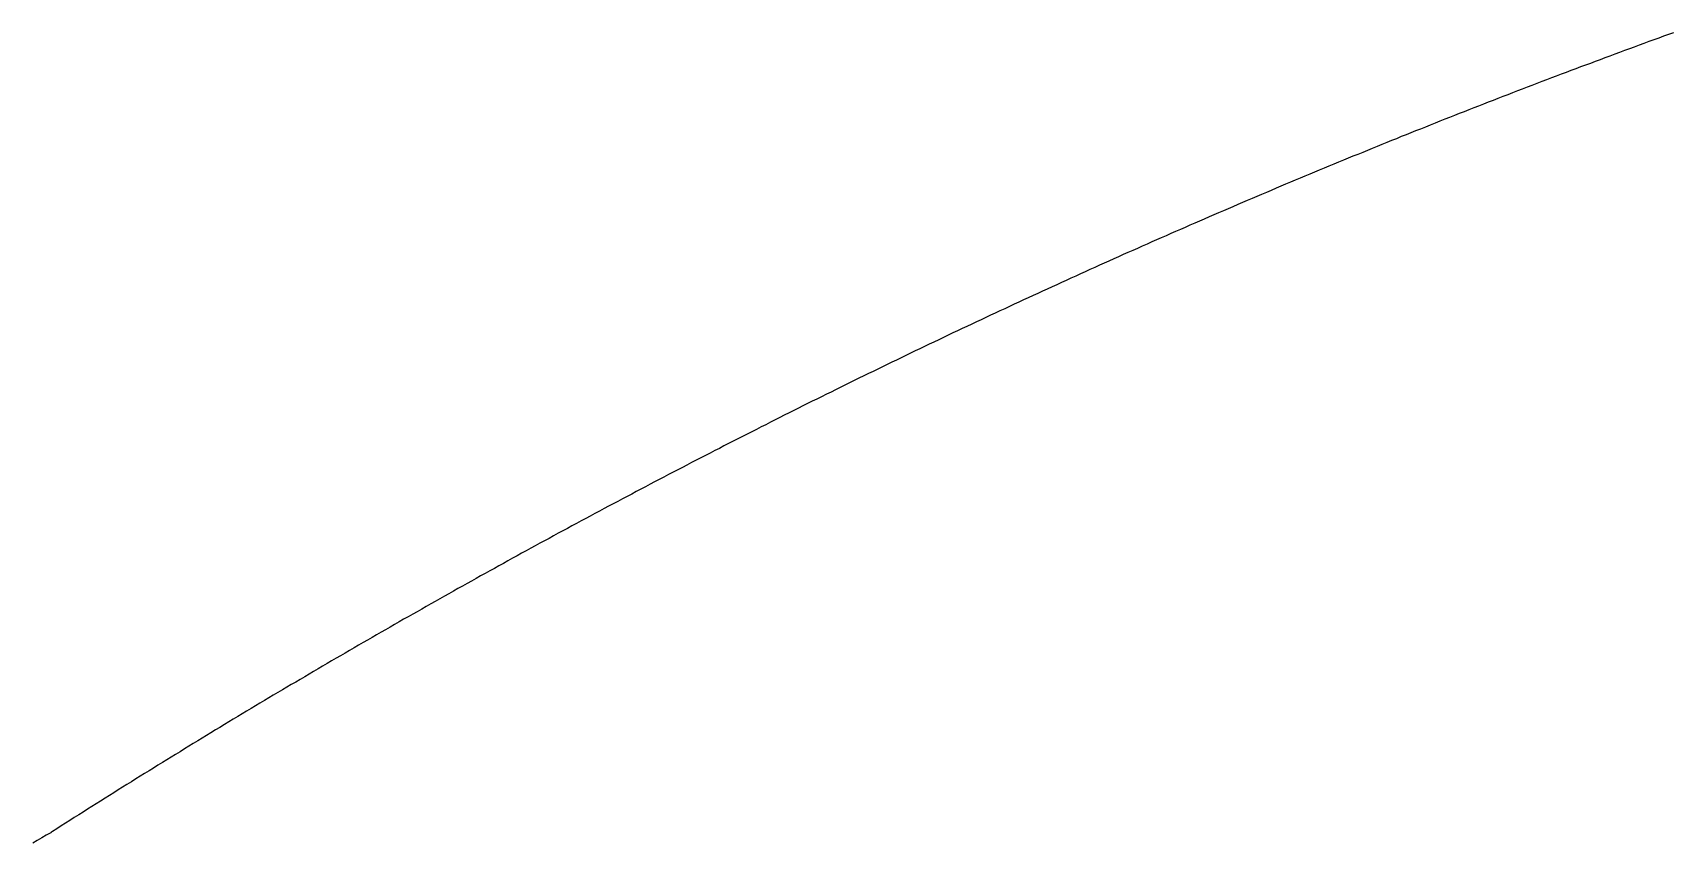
# Model space of a CAD drawing. Header units: inches. Extents: x 1174834 to 1369688, y -175882 to -108740.
# Drawn here: x 1350971.7 to 1351115.2, y -168763.7 to -168693 of the extents above; entities that cross this region are included whole.
import ezdxf

# ---------------------------------------------------------------- set-up
doc = ezdxf.new("R2010")
doc.units = ezdxf.units.IN
doc.header["$LTSCALE"] = 500
doc.header["$MEASUREMENT"] = 0
doc.linetypes.add('DASH', pattern=[0.35, 0.25, -0.1])

# ---------------------------------------------------------------- blocks, each defined once
blk = doc.blocks.new('A$C48916692')
at = {"color": 3, "linetype": 'DASH', "ltscale": 150}
blk.add_lwpolyline([(10651.96, 7033.84), (10651.8, 7034.27), (10651.65, 7034.7), (10651.49, 7035.12), (10651.34, 7035.55), (10651.18, 7035.98), (10651.02, 7036.41), (10650.87, 7036.84), (10650.71, 7037.26), (10650.55, 7037.69), (10650.39, 7038.12), (10650.24, 7038.55), (10650.08, 7038.97), (10649.92, 7039.4), (10649.76, 7039.83), (10649.6, 7040.25), (10649.44, 7040.68), (10649.28, 7041.11), (10649.13, 7041.53), (10648.97, 7041.96), (10648.8, 7042.39), (10648.64, 7042.81), (10648.48, 7043.24), (10648.32, 7043.66), (10648.16, 7044.09), (10648, 7044.52), (10647.84, 7044.94), (10647.68, 7045.37), (10647.51, 7045.79), (10647.35, 7046.22), (10647.19, 7046.65), (10647.02, 7047.07), (10646.86, 7047.5), (10646.7, 7047.92), (10646.53, 7048.35), (10646.37, 7048.77), (10646.2, 7049.2), (10646.04, 7049.62), (10645.87, 7050.05), (10645.71, 7050.47), (10645.54, 7050.9), (10645.38, 7051.32), (10645.21, 7051.74), (10645.04, 7052.17), (10644.88, 7052.59), (10644.71, 7053.02), (10644.54, 7053.44), (10644.38, 7053.86), (10644.21, 7054.29), (10644.04, 7054.71), (10643.87, 7055.14), (10643.7, 7055.56), (10643.53, 7055.98), (10643.36, 7056.41), (10643.19, 7056.83), (10643.03, 7057.25), (10642.86, 7057.67), (10642.68, 7058.1), (10642.51, 7058.52), (10642.34, 7058.94), (10642.17, 7059.37), (10642, 7059.79), (10641.83, 7060.21), (10641.66, 7060.63), (10641.48, 7061.05), (10641.31, 7061.48), (10641.14, 7061.9), (10640.97, 7062.32), (10640.79, 7062.74), (10640.62, 7063.16), (10640.45, 7063.59), (10640.27, 7064.01), (10640.1, 7064.43), (10639.92, 7064.85), (10639.75, 7065.27), (10639.57, 7065.69), (10639.4, 7066.11), (10639.22, 7066.53), (10639.04, 7066.95), (10638.87, 7067.37), (10638.69, 7067.8), (10638.52, 7068.22), (10638.34, 7068.64), (10638.16, 7069.06), (10637.98, 7069.48), (10637.81, 7069.9), (10637.63, 7070.32), (10637.45, 7070.74), (10637.27, 7071.16), (10637.09, 7071.57), (10636.91, 7071.99), (10636.73, 7072.41), (10636.55, 7072.83), (10636.37, 7073.25), (10636.19, 7073.67), (10636.01, 7074.09), (10635.83, 7074.51), (10635.65, 7074.93), (10635.47, 7075.35), (10635.29, 7075.76), (10635.1, 7076.18), (10634.92, 7076.6), (10634.74, 7077.02), (10634.56, 7077.44), (10634.37, 7077.85), (10634.19, 7078.27), (10634.01, 7078.69), (10633.82, 7079.11), (10633.64, 7079.52), (10633.45, 7079.94), (10633.27, 7080.36), (10633.08, 7080.78), (10632.9, 7081.19), (10632.71, 7081.61), (10632.53, 7082.03), (10632.34, 7082.44), (10632.16, 7082.86), (10631.97, 7083.28), (10631.78, 7083.69), (10631.6, 7084.11), (10631.41, 7084.52), (10631.22, 7084.94), (10631.03, 7085.36), (10630.85, 7085.77), (10630.66, 7086.19), (10630.47, 7086.6), (10630.28, 7087.02), (10630.09, 7087.43), (10629.9, 7087.85), (10629.71, 7088.26), (10629.52, 7088.68), (10629.33, 7089.09), (10629.14, 7089.51), (10628.95, 7089.92), (10628.76, 7090.34), (10628.57, 7090.75), (10628.38, 7091.16), (10628.18, 7091.58), (10627.99, 7091.99), (10627.8, 7092.4), (10627.61, 7092.82), (10627.41, 7093.23), (10627.22, 7093.65), (10627.03, 7094.06), (10626.83, 7094.47), (10626.64, 7094.88), (10626.45, 7095.3), (10626.25, 7095.71), (10626.06, 7096.12), (10625.86, 7096.54), (10625.67, 7096.95), (10625.47, 7097.36), (10625.28, 7097.77), (10625.08, 7098.18), (10624.88, 7098.6), (10624.69, 7099.01), (10624.49, 7099.42), (10624.29, 7099.83), (10624.1, 7100.24), (10623.9, 7100.65), (10623.7, 7101.06), (10623.5, 7101.48), (10623.3, 7101.89), (10623.11, 7102.3), (10622.91, 7102.71), (10622.71, 7103.12), (10622.51, 7103.53), (10622.31, 7103.94), (10622.11, 7104.35), (10621.91, 7104.76), (10621.71, 7105.17), (10621.51, 7105.58), (10621.31, 7105.99), (10621.1, 7106.4), (10620.9, 7106.81), (10620.7, 7107.22), (10620.5, 7107.62), (10620.3, 7108.03), (10620.09, 7108.44), (10619.89, 7108.85), (10619.69, 7109.26), (10619.49, 7109.67), (10619.28, 7110.08), (10619.08, 7110.48), (10618.87, 7110.89), (10618.67, 7111.3), (10618.47, 7111.71), (10618.26, 7112.11), (10618.06, 7112.52), (10617.85, 7112.93), (10617.64, 7113.34), (10617.44, 7113.74), (10617.23, 7114.15), (10617.03, 7114.56), (10616.82, 7114.96), (10616.61, 7115.37), (10616.4, 7115.78), (10616.2, 7116.18), (10615.99, 7116.59), (10615.78, 7117), (10615.57, 7117.4), (10615.37, 7117.81), (10615.16, 7118.21), (10614.95, 7118.62), (10614.74, 7119.02), (10614.53, 7119.43), (10614.32, 7119.83), (10614.11, 7120.24), (10613.9, 7120.64), (10613.69, 7121.05), (10613.48, 7121.45), (10613.27, 7121.86), (10613.06, 7122.26), (10612.84, 7122.66), (10612.63, 7123.07), (10612.42, 7123.47), (10612.21, 7123.87), (10612, 7124.28), (10611.78, 7124.68), (10611.57, 7125.08), (10611.36, 7125.49), (10611.14, 7125.89), (10610.93, 7126.29), (10610.71, 7126.7), (10610.5, 7127.1), (10610.29, 7127.5), (10610.07, 7127.9), (10609.86, 7128.3), (10609.64, 7128.71), (10609.43, 7129.11), (10609.21, 7129.51), (10608.99, 7129.91), (10608.78, 7130.31), (10608.56, 7130.71), (10608.34, 7131.11), (10608.13, 7131.52), (10607.91, 7131.92), (10607.69, 7132.32), (10607.47, 7132.72), (10607.26, 7133.12), (10607.04, 7133.52), (10606.82, 7133.92), (10606.6, 7134.32), (10606.38, 7134.72), (10606.16, 7135.12), (10605.94, 7135.52), (10605.72, 7135.92), (10605.5, 7136.31), (10605.28, 7136.71), (10605.06, 7137.11), (10604.84, 7137.51), (10604.62, 7137.91), (10604.4, 7138.31), (10604.18, 7138.71), (10603.95, 7139.1), (10603.73, 7139.5), (10603.51, 7139.9), (10603.29, 7140.3), (10603.06, 7140.69), (10602.84, 7141.09), (10602.62, 7141.49), (10602.4, 7141.89), (10602.17, 7142.28), (10601.95, 7142.68), (10601.72, 7143.08), (10601.5, 7143.47), (10601.27, 7143.87), (10601.05, 7144.26), (10600.82, 7144.66), (10600.6, 7145.06), (10600.37, 7145.45), (10600.15, 7145.85), (10599.92, 7146.24), (10599.69, 7146.64), (10599.47, 7147.03), (10599.24, 7147.43), (10599.01, 7147.82), (10598.78, 7148.22), (10598.56, 7148.61), (10598.33, 7149.01), (10598.1, 7149.4), (10597.87, 7149.79), (10597.64, 7150.19), (10597.41, 7150.58), (10597.19, 7150.97), (10596.96, 7151.37), (10596.73, 7151.76), (10596.5, 7152.15), (10596.27, 7152.55), (10596.04, 7152.94), (10595.8, 7153.33), (10595.57, 7153.72), (10595.34, 7154.12), (10595.11, 7154.51), (10594.88, 7154.9), (10594.65, 7155.29), (10594.42, 7155.68), (10594.18, 7156.07), (10593.95, 7156.47), (10593.72, 7156.86), (10593.49, 7157.25), (10593.25, 7157.64), (10593.02, 7158.03), (10592.78, 7158.42), (10592.55, 7158.81), (10592.32, 7159.2), (10592.08, 7159.59), (10591.85, 7159.98), (10591.61, 7160.37), (10591.38, 7160.76), (10591.14, 7161.15), (10590.91, 7161.54), (10590.67, 7161.93), (10590.43, 7162.31), (10590.2, 7162.7), (10589.96, 7163.09), (10589.72, 7163.48), (10589.49, 7163.87), (10589.25, 7164.26), (10589.01, 7164.64), (10588.77, 7165.03), (10588.53, 7165.42), (10588.3, 7165.81), (10588.06, 7166.19), (10587.82, 7166.58), (10587.58, 7166.97), (10587.34, 7167.35), (10587.1, 7167.74), (10586.86, 7168.13), (10586.62, 7168.51), (10586.38, 7168.9), (10586.14, 7169.29), (10585.9, 7169.67), (10585.66, 7170.06), (10585.42, 7170.44), (10585.18, 7170.83), (10584.93, 7171.21), (10584.69, 7171.6), (10584.45, 7171.98), (10584.21, 7172.37), (10583.97, 7172.75), (10583.72, 7173.13), (10583.48, 7173.52), (10583.24, 7173.9), (10582.99, 7174.29), (10582.75, 7174.67), (10582.51, 7175.05), (10582.26, 7175.44), (10582.02, 7175.82), (10581.96, 7175.91), (10581.93, 7175.96), (10581.92, 7175.97), (10581.92, 7175.97), (10581.92, 7175.97), (10581.92, 7175.97), (10581.92, 7175.97), (10581.92, 7175.97), (10581.92, 7175.97), (10581.92, 7175.97), (10581.92, 7175.97), (10581.92, 7175.97), (10581.92, 7175.97), (10581.92, 7175.97), (10581.69, 7176.36), (10581.46, 7176.76), (10581.23, 7177.15), (10581, 7177.54)], dxfattribs=at)

msp = doc.modelspace()

# ---------------------------------------------------------------- block references
at = {"color": 3, "rotation": 90.00000000000001}
msp.add_blockref('A$C48916692', (1358149.2, -179344.91), dxfattribs=at)

doc.saveas('drawing.dxf')
